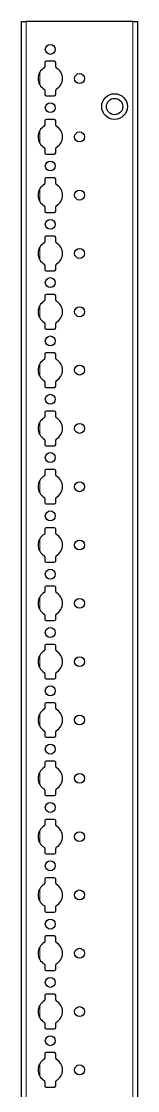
# Model space of a CAD drawing. Header units: millimetres. Extents: x -199 to 2580, y -1747 to 1507.
# Drawn here: x 2530.2 to 2579.9, y -411.2 to 47.2 of the extents above; entities that cross this region are included whole.
import ezdxf

# ---------------------------------------------------------------- set-up
doc = ezdxf.new("R2010")
doc.units = ezdxf.units.MM

msp = doc.modelspace()

# ---------------------------------------------------------------- linework, layer by layer
at = {"color": 7, "linetype": 'Continuous', "lineweight": 25}
for p, q in [((2530.17, -851.79), (2530.17, 47.21)), ((2530.17, 47.21), (2532.17, 47.21)), ((2577.87, 47.21), (2532.17, 47.21)), ((2577.87, 47.21), (2579.87, 47.21)), ((2579.87, 47.21), (2579.87, -851.79)), ((2540.22, 29.61), (2540.22, 27.73)), ((2544.32, 30.11), (2540.72, 30.11)), ((2544.82, 27.73), (2544.82, 29.61)), ((2540.22, 17.68), (2540.22, 15.81)), ((2540.72, 15.31), (2544.32, 15.31)), ((2544.82, 15.81), (2544.82, 17.68)), ((2540.22, 4.61), (2540.22, 2.73)), ((2544.32, 5.11), (2540.72, 5.11)), ((2544.82, 2.73), (2544.82, 4.61)), ((2540.22, -7.32), (2540.22, -9.19)), ((2544.82, -9.19), (2544.82, -7.32)), ((2540.72, -9.69), (2544.32, -9.69)), ((2540.22, -20.39), (2540.22, -22.27)), ((2544.32, -19.89), (2540.72, -19.89)), ((2544.82, -22.27), (2544.82, -20.39)), ((2540.22, -32.32), (2540.22, -34.19)), ((2540.72, -34.69), (2544.32, -34.69)), ((2544.82, -34.19), (2544.82, -32.32)), ((2540.22, -45.39), (2540.22, -47.27)), ((2544.32, -44.89), (2540.72, -44.89)), ((2544.82, -47.27), (2544.82, -45.39)), ((2540.22, -57.32), (2540.22, -59.19)), ((2544.82, -59.19), (2544.82, -57.32)), ((2540.72, -59.69), (2544.32, -59.69)), ((2540.22, -70.39), (2540.22, -72.27)), ((2544.32, -69.89), (2540.72, -69.89)), ((2544.82, -72.27), (2544.82, -70.39)), ((2540.22, -82.32), (2540.22, -84.19)), ((2544.82, -84.19), (2544.82, -82.32)), ((2540.72, -84.69), (2544.32, -84.69)), ((2540.22, -95.39), (2540.22, -97.27)), ((2544.32, -94.89), (2540.72, -94.89)), ((2544.82, -97.27), (2544.82, -95.39)), ((2540.22, -107.32), (2540.22, -109.19)), ((2540.72, -109.69), (2544.32, -109.69)), ((2544.82, -109.19), (2544.82, -107.32)), ((2540.22, -120.39), (2540.22, -122.27)), ((2544.32, -119.89), (2540.72, -119.89)), ((2544.82, -122.27), (2544.82, -120.39)), ((2540.22, -132.32), (2540.22, -134.19)), ((2544.82, -134.19), (2544.82, -132.32)), ((2540.72, -134.69), (2544.32, -134.69)), ((2540.22, -145.39), (2540.22, -147.27)), ((2544.32, -144.89), (2540.72, -144.89)), ((2544.82, -147.27), (2544.82, -145.39)), ((2540.22, -157.32), (2540.22, -159.19)), ((2540.72, -159.69), (2544.32, -159.69)), ((2544.82, -159.19), (2544.82, -157.32)), ((2540.22, -170.39), (2540.22, -172.27)), ((2544.32, -169.89), (2540.72, -169.89)), ((2544.82, -172.27), (2544.82, -170.39)), ((2540.22, -182.32), (2540.22, -184.19)), ((2544.82, -184.19), (2544.82, -182.32)), ((2540.72, -184.69), (2544.32, -184.69)), ((2540.22, -195.39), (2540.22, -197.27)), ((2544.32, -194.89), (2540.72, -194.89)), ((2544.82, -197.27), (2544.82, -195.39)), ((2540.22, -207.32), (2540.22, -209.19)), ((2540.72, -209.69), (2544.32, -209.69)), ((2544.82, -209.19), (2544.82, -207.32)), ((2544.32, -219.89), (2540.72, -219.89)), ((2540.22, -220.39), (2540.22, -222.27)), ((2544.82, -222.27), (2544.82, -220.39)), ((2540.22, -232.32), (2540.22, -234.19)), ((2544.82, -234.19), (2544.82, -232.32)), ((2540.72, -234.69), (2544.32, -234.69)), ((2540.22, -245.39), (2540.22, -247.27)), ((2544.32, -244.89), (2540.72, -244.89)), ((2544.82, -247.27), (2544.82, -245.39)), ((2540.22, -257.32), (2540.22, -259.19)), ((2540.72, -259.69), (2544.32, -259.69)), ((2544.82, -259.19), (2544.82, -257.32)), ((2540.22, -270.39), (2540.22, -272.27)), ((2544.32, -269.89), (2540.72, -269.89)), ((2544.82, -272.27), (2544.82, -270.39)), ((2540.22, -282.32), (2540.22, -284.19)), ((2544.82, -284.19), (2544.82, -282.32)), ((2540.72, -284.69), (2544.32, -284.69)), ((2540.22, -295.39), (2540.22, -297.27)), ((2544.32, -294.89), (2540.72, -294.89)), ((2544.82, -297.27), (2544.82, -295.39)), ((2540.22, -307.32), (2540.22, -309.19)), ((2540.72, -309.69), (2544.32, -309.69)), ((2544.82, -309.19), (2544.82, -307.32)), ((2540.22, -320.39), (2540.22, -322.27)), ((2544.32, -319.89), (2540.72, -319.89)), ((2544.82, -322.27), (2544.82, -320.39)), ((2540.22, -332.32), (2540.22, -334.19)), ((2544.82, -334.19), (2544.82, -332.32)), ((2540.72, -334.69), (2544.32, -334.69)), ((2540.22, -345.39), (2540.22, -347.27)), ((2544.32, -344.89), (2540.72, -344.89)), ((2544.82, -347.27), (2544.82, -345.39)), ((2540.22, -357.32), (2540.22, -359.19)), ((2544.82, -359.19), (2544.82, -357.32)), ((2540.72, -359.69), (2544.32, -359.69)), ((2540.22, -370.39), (2540.22, -372.27)), ((2544.32, -369.89), (2540.72, -369.89)), ((2544.82, -372.27), (2544.82, -370.39)), ((2540.22, -382.32), (2540.22, -384.19)), ((2540.72, -384.69), (2544.32, -384.69)), ((2544.82, -384.19), (2544.82, -382.32)), ((2540.22, -395.39), (2540.22, -397.27)), ((2544.32, -394.89), (2540.72, -394.89)), ((2544.82, -397.27), (2544.82, -395.39)), ((2540.22, -407.32), (2540.22, -409.19)), ((2544.82, -409.19), (2544.82, -407.32)), ((2540.72, -409.69), (2544.32, -409.69))]:
    msp.add_line(p, q, dxfattribs=at)
at = {"color": 8, "linetype": 'Continuous', "lineweight": 18}
for p, q in [((2532.17, 47.21), (2532.17, -851.79)), ((2577.87, -851.79), (2577.87, 47.21)), ((2538.02, 25.41), (2538.02, 20)), ((2538.02, 0.41), (2538.02, -5)), ((2538.02, -24.59), (2538.02, -30)), ((2538.02, -49.59), (2538.02, -55)), ((2538.02, -74.59), (2538.02, -80)), ((2538.02, -99.59), (2538.02, -105)), ((2538.02, -124.59), (2538.02, -130)), ((2538.02, -149.59), (2538.02, -155)), ((2538.02, -174.59), (2538.02, -180)), ((2538.02, -199.59), (2538.02, -205)), ((2538.02, -224.59), (2538.02, -230)), ((2538.02, -249.59), (2538.02, -255)), ((2538.02, -274.59), (2538.02, -280)), ((2538.02, -299.59), (2538.02, -305)), ((2538.02, -324.59), (2538.02, -330)), ((2538.02, -349.59), (2538.02, -355)), ((2538.02, -374.59), (2538.02, -380)), ((2538.02, -399.59), (2538.02, -405))]:
    msp.add_line(p, q, dxfattribs=at)
at = {"color": 7, "linetype": 'Continuous', "lineweight": 25}
for centre, radius in [((2542.52, 35.21), 2.13), ((2555.02, 22.71), 2.12), ((2570.02, 10.71), 5.5), ((2570.02, 10.71), 3.5), ((2542.52, 10.21), 2.13), ((2555.02, -2.29), 2.12), ((2542.52, -14.79), 2.13), ((2555.02, -27.29), 2.12), ((2542.52, -39.79), 2.13), ((2555.02, -52.29), 2.12), ((2542.52, -64.79), 2.13), ((2555.02, -77.29), 2.12), ((2542.52, -89.79), 2.13), ((2555.02, -102.29), 2.12), ((2542.52, -114.79), 2.13), ((2555.02, -127.29), 2.12), ((2542.52, -139.79), 2.13), ((2555.02, -152.29), 2.12), ((2542.52, -164.79), 2.13), ((2555.02, -177.29), 2.12), ((2542.52, -189.79), 2.13), ((2555.02, -202.29), 2.12), ((2542.52, -214.79), 2.13), ((2555.02, -227.29), 2.12), ((2542.52, -239.79), 2.13), ((2555.02, -252.29), 2.12), ((2542.52, -264.79), 2.13), ((2555.02, -277.29), 2.12), ((2542.52, -289.79), 2.13), ((2555.02, -302.29), 2.12), ((2542.52, -314.79), 2.13), ((2555.02, -327.29), 2.12), ((2542.52, -339.79), 2.13), ((2555.02, -352.29), 2.12), ((2542.52, -364.79), 2.13), ((2555.02, -377.29), 2.12), ((2542.52, -389.79), 2.13), ((2555.02, -402.29), 2.12)]:
    msp.add_circle(centre, radius, dxfattribs=at)
for centre, radius, start, end in [((2539.72, 27.73), 0.5, 299.1407, 0), ((2540.72, 29.61), 0.5, 90, 180), ((2544.32, 29.61), 0.5, 360, 90), ((2545.32, 27.73), 0.5, 180, 240.8593), ((2542.52, 22.71), 5.25, 119.1407, 240.8593), ((2542.52, 22.71), 5.25, 299.1407, 60.8593), ((2539.72, 17.68), 0.5, 0, 60.8593), ((2540.72, 15.81), 0.5, 180, 270), ((2544.32, 15.81), 0.5, 270, 0), ((2545.32, 17.68), 0.5, 119.1407, 180), ((2540.72, 4.61), 0.5, 90, 180), ((2544.32, 4.61), 0.5, 0, 90), ((2542.52, -2.29), 5.25, 119.1407, 240.8593), ((2539.72, 2.73), 0.5, 299.1407, 0), ((2545.32, 2.73), 0.5, 180, 240.8593), ((2542.52, -2.29), 5.25, 299.1407, 60.8593), ((2539.72, -7.32), 0.5, 0, 60.8593), ((2545.32, -7.32), 0.5, 119.1407, 180), ((2540.72, -9.19), 0.5, 180, 270), ((2544.32, -9.19), 0.5, 270, 0), ((2542.52, -27.29), 5.25, 119.1407, 240.8593), ((2539.72, -22.27), 0.5, 299.1407, 0), ((2540.72, -20.39), 0.5, 90, 180), ((2544.32, -20.39), 0.5, 0, 90), ((2545.32, -22.27), 0.5, 180, 240.8593), ((2542.52, -27.29), 5.25, 299.1407, 60.8593), ((2539.72, -32.32), 0.5, 0, 60.8593), ((2545.32, -32.32), 0.5, 119.1407, 180), ((2540.72, -34.19), 0.5, 180, 270), ((2544.32, -34.19), 0.5, 270, 0), ((2540.72, -45.39), 0.5, 90, 180), ((2544.32, -45.39), 0.5, 0, 90), ((2542.52, -52.29), 5.25, 119.1407, 240.8593), ((2539.72, -47.27), 0.5, 299.1407, 0), ((2545.32, -47.27), 0.5, 180, 240.8593), ((2542.52, -52.29), 5.25, 299.1407, 60.8593), ((2539.72, -57.32), 0.5, 0, 60.8593), ((2540.72, -59.19), 0.5, 180, 270), ((2544.32, -59.19), 0.5, 270, 0), ((2545.32, -57.32), 0.5, 119.1407, 180), ((2542.52, -77.29), 5.25, 119.1407, 240.8593), ((2539.72, -72.27), 0.5, 299.1407, 0), ((2540.72, -70.39), 0.5, 90, 180), ((2544.32, -70.39), 0.5, 0, 90), ((2545.32, -72.27), 0.5, 180, 240.8593), ((2542.52, -77.29), 5.25, 299.1407, 60.8593), ((2539.72, -82.32), 0.5, 0, 60.8593), ((2545.32, -82.32), 0.5, 119.1407, 180), ((2540.72, -84.19), 0.5, 180, 270), ((2544.32, -84.19), 0.5, 270, 0), ((2540.72, -95.39), 0.5, 90, 180), ((2544.32, -95.39), 0.5, 0, 90), ((2542.52, -102.29), 5.25, 119.1407, 240.8593), ((2539.72, -97.27), 0.5, 299.1407, 0), ((2545.32, -97.27), 0.5, 180, 240.8593), ((2542.52, -102.29), 5.25, 299.1407, 60.8593), ((2539.72, -107.32), 0.5, 0, 60.8593), ((2540.72, -109.19), 0.5, 180, 270), ((2544.32, -109.19), 0.5, 270, 0), ((2545.32, -107.32), 0.5, 119.1407, 180), ((2542.52, -127.29), 5.25, 119.1407, 240.8593), ((2539.72, -122.27), 0.5, 299.1407, 0), ((2540.72, -120.39), 0.5, 90, 180), ((2544.32, -120.39), 0.5, 0, 90), ((2545.32, -122.27), 0.5, 180, 240.8593), ((2542.52, -127.29), 5.25, 299.1407, 60.8593), ((2539.72, -132.32), 0.5, 0, 60.8593), ((2545.32, -132.32), 0.5, 119.1407, 180), ((2540.72, -134.19), 0.5, 180, 270), ((2544.32, -134.19), 0.5, 270, 0), ((2540.72, -145.39), 0.5, 90, 180), ((2544.32, -145.39), 0.5, 360, 90), ((2542.52, -152.29), 5.25, 119.1407, 240.8593), ((2539.72, -147.27), 0.5, 299.1407, 0), ((2545.32, -147.27), 0.5, 180, 240.8593), ((2542.52, -152.29), 5.25, 299.1407, 60.8593), ((2539.72, -157.32), 0.5, 0, 60.8593), ((2540.72, -159.19), 0.5, 180, 270), ((2544.32, -159.19), 0.5, 270, 0), ((2545.32, -157.32), 0.5, 119.1407, 180), ((2542.52, -177.29), 5.25, 119.1407, 240.8593), ((2539.72, -172.27), 0.5, 299.1407, 0), ((2540.72, -170.39), 0.5, 90, 180), ((2544.32, -170.39), 0.5, 0, 90), ((2545.32, -172.27), 0.5, 180, 240.8593), ((2542.52, -177.29), 5.25, 299.1407, 60.8593), ((2539.72, -182.32), 0.5, 0, 60.8593), ((2545.32, -182.32), 0.5, 119.1407, 180), ((2540.72, -184.19), 0.5, 180, 270), ((2544.32, -184.19), 0.5, 270, 0), ((2540.72, -195.39), 0.5, 90, 180), ((2544.32, -195.39), 0.5, 0, 90), ((2542.52, -202.29), 5.25, 119.1407, 240.8593), ((2539.72, -197.27), 0.5, 299.1407, 0), ((2545.32, -197.27), 0.5, 180, 240.8593), ((2542.52, -202.29), 5.25, 299.1407, 60.8593), ((2539.72, -207.32), 0.5, 0, 60.8593), ((2540.72, -209.19), 0.5, 180, 270), ((2544.32, -209.19), 0.5, 270, 0), ((2545.32, -207.32), 0.5, 119.1407, 180), ((2540.72, -220.39), 0.5, 90, 180), ((2544.32, -220.39), 0.5, 0, 90), ((2542.52, -227.29), 5.25, 119.1407, 240.8593), ((2539.72, -222.27), 0.5, 299.1407, 0), ((2545.32, -222.27), 0.5, 180, 240.8593), ((2542.52, -227.29), 5.25, 299.1407, 60.8593), ((2539.72, -232.32), 0.5, 0, 60.8593), ((2545.32, -232.32), 0.5, 119.1407, 180), ((2540.72, -234.19), 0.5, 180, 270), ((2544.32, -234.19), 0.5, 270, 0), ((2539.72, -247.27), 0.5, 299.1407, 0), ((2540.72, -245.39), 0.5, 90, 180), ((2544.32, -245.39), 0.5, 0, 90), ((2545.32, -247.27), 0.5, 180, 240.8593), ((2542.52, -252.29), 5.25, 119.1407, 240.8593), ((2542.52, -252.29), 5.25, 299.1407, 60.8593), ((2539.72, -257.32), 0.5, 0, 60.8593), ((2540.72, -259.19), 0.5, 180, 270), ((2544.32, -259.19), 0.5, 270, 0), ((2545.32, -257.32), 0.5, 119.1407, 180), ((2540.72, -270.39), 0.5, 90, 180), ((2544.32, -270.39), 0.5, 0, 90), ((2542.52, -277.29), 5.25, 119.1407, 240.8593), ((2539.72, -272.27), 0.5, 299.1407, 0), ((2545.32, -272.27), 0.5, 180, 240.8593), ((2542.52, -277.29), 5.25, 299.1407, 60.8593), ((2539.72, -282.32), 0.5, 0, 60.8593), ((2540.72, -284.19), 0.5, 180, 270), ((2544.32, -284.19), 0.5, 270, 0), ((2545.32, -282.32), 0.5, 119.1407, 180), ((2542.52, -302.29), 5.25, 119.1407, 240.8593), ((2539.72, -297.27), 0.5, 299.1407, 0), ((2540.72, -295.39), 0.5, 90, 180), ((2544.32, -295.39), 0.5, 0, 90), ((2545.32, -297.27), 0.5, 180, 240.8593), ((2542.52, -302.29), 5.25, 299.1407, 60.8593), ((2539.72, -307.32), 0.5, 0, 60.8593), ((2545.32, -307.32), 0.5, 119.1407, 180), ((2540.72, -309.19), 0.5, 180, 270), ((2544.32, -309.19), 0.5, 270, 0), ((2540.72, -320.39), 0.5, 90, 180), ((2544.32, -320.39), 0.5, 0, 90), ((2542.52, -327.29), 5.25, 119.1407, 240.8593), ((2539.72, -322.27), 0.5, 299.1407, 0), ((2545.32, -322.27), 0.5, 180, 240.8593), ((2542.52, -327.29), 5.25, 299.1407, 60.8593), ((2539.72, -332.32), 0.5, 0, 60.8593), ((2540.72, -334.19), 0.5, 180, 270), ((2544.32, -334.19), 0.5, 270, 0), ((2545.32, -332.32), 0.5, 119.1407, 180), ((2542.52, -352.29), 5.25, 119.1407, 240.8593), ((2539.72, -347.27), 0.5, 299.1407, 0), ((2540.72, -345.39), 0.5, 90, 180), ((2544.32, -345.39), 0.5, 0, 90), ((2545.32, -347.27), 0.5, 180, 240.8593), ((2542.52, -352.29), 5.25, 299.1407, 60.8593), ((2539.72, -357.32), 0.5, 0, 60.8593), ((2545.32, -357.32), 0.5, 119.1407, 180), ((2540.72, -359.19), 0.5, 180, 270), ((2544.32, -359.19), 0.5, 270, 0), ((2540.72, -370.39), 0.5, 90, 180), ((2544.32, -370.39), 0.5, 0, 90), ((2542.52, -377.29), 5.25, 119.1407, 240.8593), ((2539.72, -372.27), 0.5, 299.1407, 0), ((2545.32, -372.27), 0.5, 180, 240.8593), ((2542.52, -377.29), 5.25, 299.1407, 60.8593), ((2539.72, -382.32), 0.5, 0, 60.8593), ((2540.72, -384.19), 0.5, 180, 270), ((2544.32, -384.19), 0.5, 270, 0), ((2545.32, -382.32), 0.5, 119.1407, 180), ((2542.52, -402.29), 5.25, 119.1407, 240.8593), ((2539.72, -397.27), 0.5, 299.1407, 0), ((2540.72, -395.39), 0.5, 90, 180), ((2544.32, -395.39), 0.5, 0, 90), ((2545.32, -397.27), 0.5, 180, 240.8593), ((2542.52, -402.29), 5.25, 299.1407, 60.8593), ((2539.72, -407.32), 0.5, 0, 60.8593), ((2545.32, -407.32), 0.5, 119.1407, 180), ((2540.72, -409.19), 0.5, 180, 270), ((2544.32, -409.19), 0.5, 270, 0)]:
    msp.add_arc(centre, radius, start, end, dxfattribs=at)

doc.saveas('drawing.dxf')
